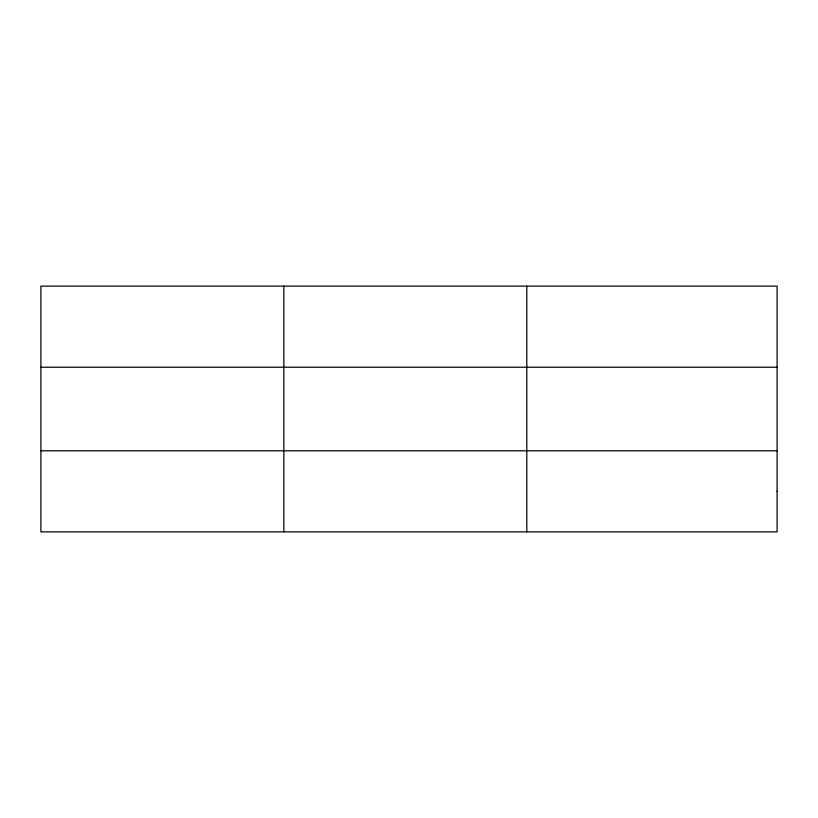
<?xml version="1.0" encoding="UTF-8"?>
<svg xmlns="http://www.w3.org/2000/svg" width="818" height="818" viewBox="0 0 818 818"><rect width="100%" height="100%" fill="white"/><g stroke="black" fill="none" stroke-linecap="round" stroke-linejoin="round"><path stroke-width="1.23" d="M283.846 531.874L283.846 286.126M526.792 531.874L526.792 286.126M40.9 367.221L777.1 367.221M40.9 450.779L777.1 450.779M777.1 491.321L777.1 531.874L40.9 531.874L40.9 286.126L777.1 286.126L777.1 491.321"/></g></svg>
